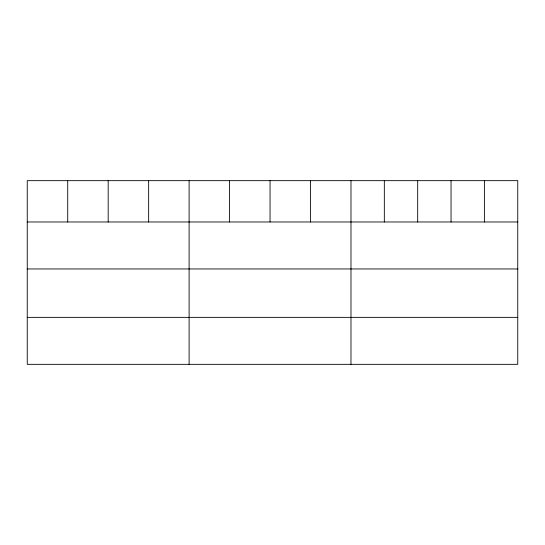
<?xml version="1.0" encoding="UTF-8"?>
<svg xmlns="http://www.w3.org/2000/svg" width="545" height="545" viewBox="0 0 545 545"><rect width="100%" height="100%" fill="white"/><g stroke="black" fill="none" stroke-linecap="round" stroke-linejoin="round"><path stroke-width="0.82" d="M517.75 221.978L517.75 364.339L27.25 364.339L27.25 180.661L517.75 180.661L517.75 221.978L27.25 221.978M27.25 268.958L517.75 268.958M27.25 317.36L517.75 317.36M484.396 180.661L484.396 221.978M451.042 180.661L451.042 221.978M417.688 180.661L417.688 221.978M384.334 180.661L384.334 221.978M350.98 180.661L350.98 364.339M310.514 180.661L310.514 221.978M270.048 180.661L270.048 221.978M229.581 180.661L229.581 221.978M189.115 180.661L189.115 364.339M148.649 180.661L148.649 221.978M108.183 180.661L108.183 221.978M67.716 180.661L67.716 221.978"/></g></svg>
